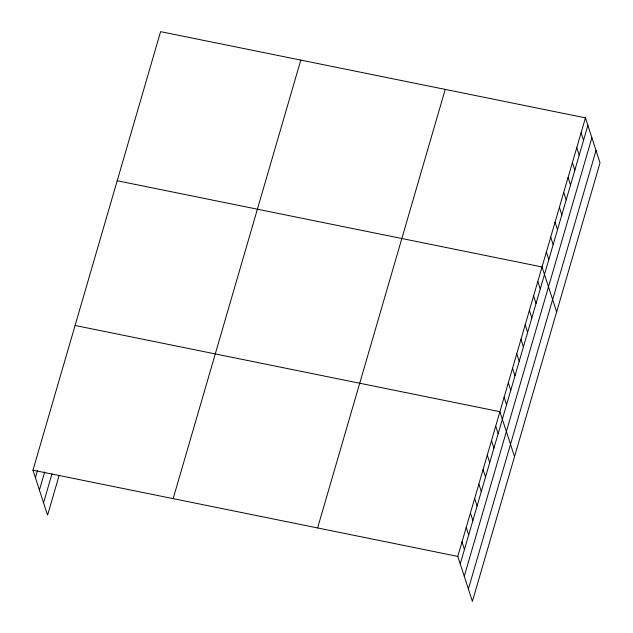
<?xml version="1.0" encoding="UTF-8"?>
<svg xmlns="http://www.w3.org/2000/svg" width="633" height="633" viewBox="0 0 633 633"><rect width="100%" height="100%" fill="white"/><g stroke="black" fill="none" stroke-linecap="round" stroke-linejoin="round"><path stroke-width="0.95" d="M59.154 475.343L47.57 515.143L32.963 470.192L160.6 31.65L585.43 117.857L600.037 162.808L472.4 601.35L457.794 556.399L585.43 117.857M35.408 477.725L37.513 470.485M39.42 490.069L44.69 471.981M43.558 502.792L51.985 473.848M173.157 498.638L300.794 60.095M317.6 527.954L445.236 89.411M460.238 563.924L587.875 125.381M464.25 576.275L591.887 137.733M468.388 588.999L596.025 150.456M117.208 180.753L542.03 266.96L556.636 311.911M75.082 325.473L499.912 411.679L514.518 456.63M32.963 470.192L457.794 556.399M581.094 132.764L583.539 140.297M576.75 147.679L579.195 155.204M572.414 162.586L574.859 170.119M568.07 177.493L570.515 185.026M563.734 192.408L566.179 199.933M559.39 207.315L561.835 214.848M555.054 222.23L557.499 229.755M550.71 237.138L553.163 244.67M546.374 252.053L548.819 259.577M537.821 281.432L540.265 288.957M533.611 295.904L536.056 303.429M529.394 310.376L531.847 317.901M525.184 324.848L527.629 332.372M520.975 339.32L523.42 346.844M516.765 353.792L519.21 361.316M512.548 368.264L514.993 375.788M508.339 382.736L510.784 390.26M504.129 397.207L506.574 404.732M495.702 426.151L498.147 433.676M491.493 440.623L493.938 448.148M487.275 455.095L489.72 462.62M483.066 469.567L485.511 477.092M478.857 484.039L481.302 491.564M474.639 498.511L477.084 506.036M470.43 512.983L472.875 520.508M466.22 527.455L468.665 534.98M462.003 541.927L464.456 549.452"/></g></svg>
